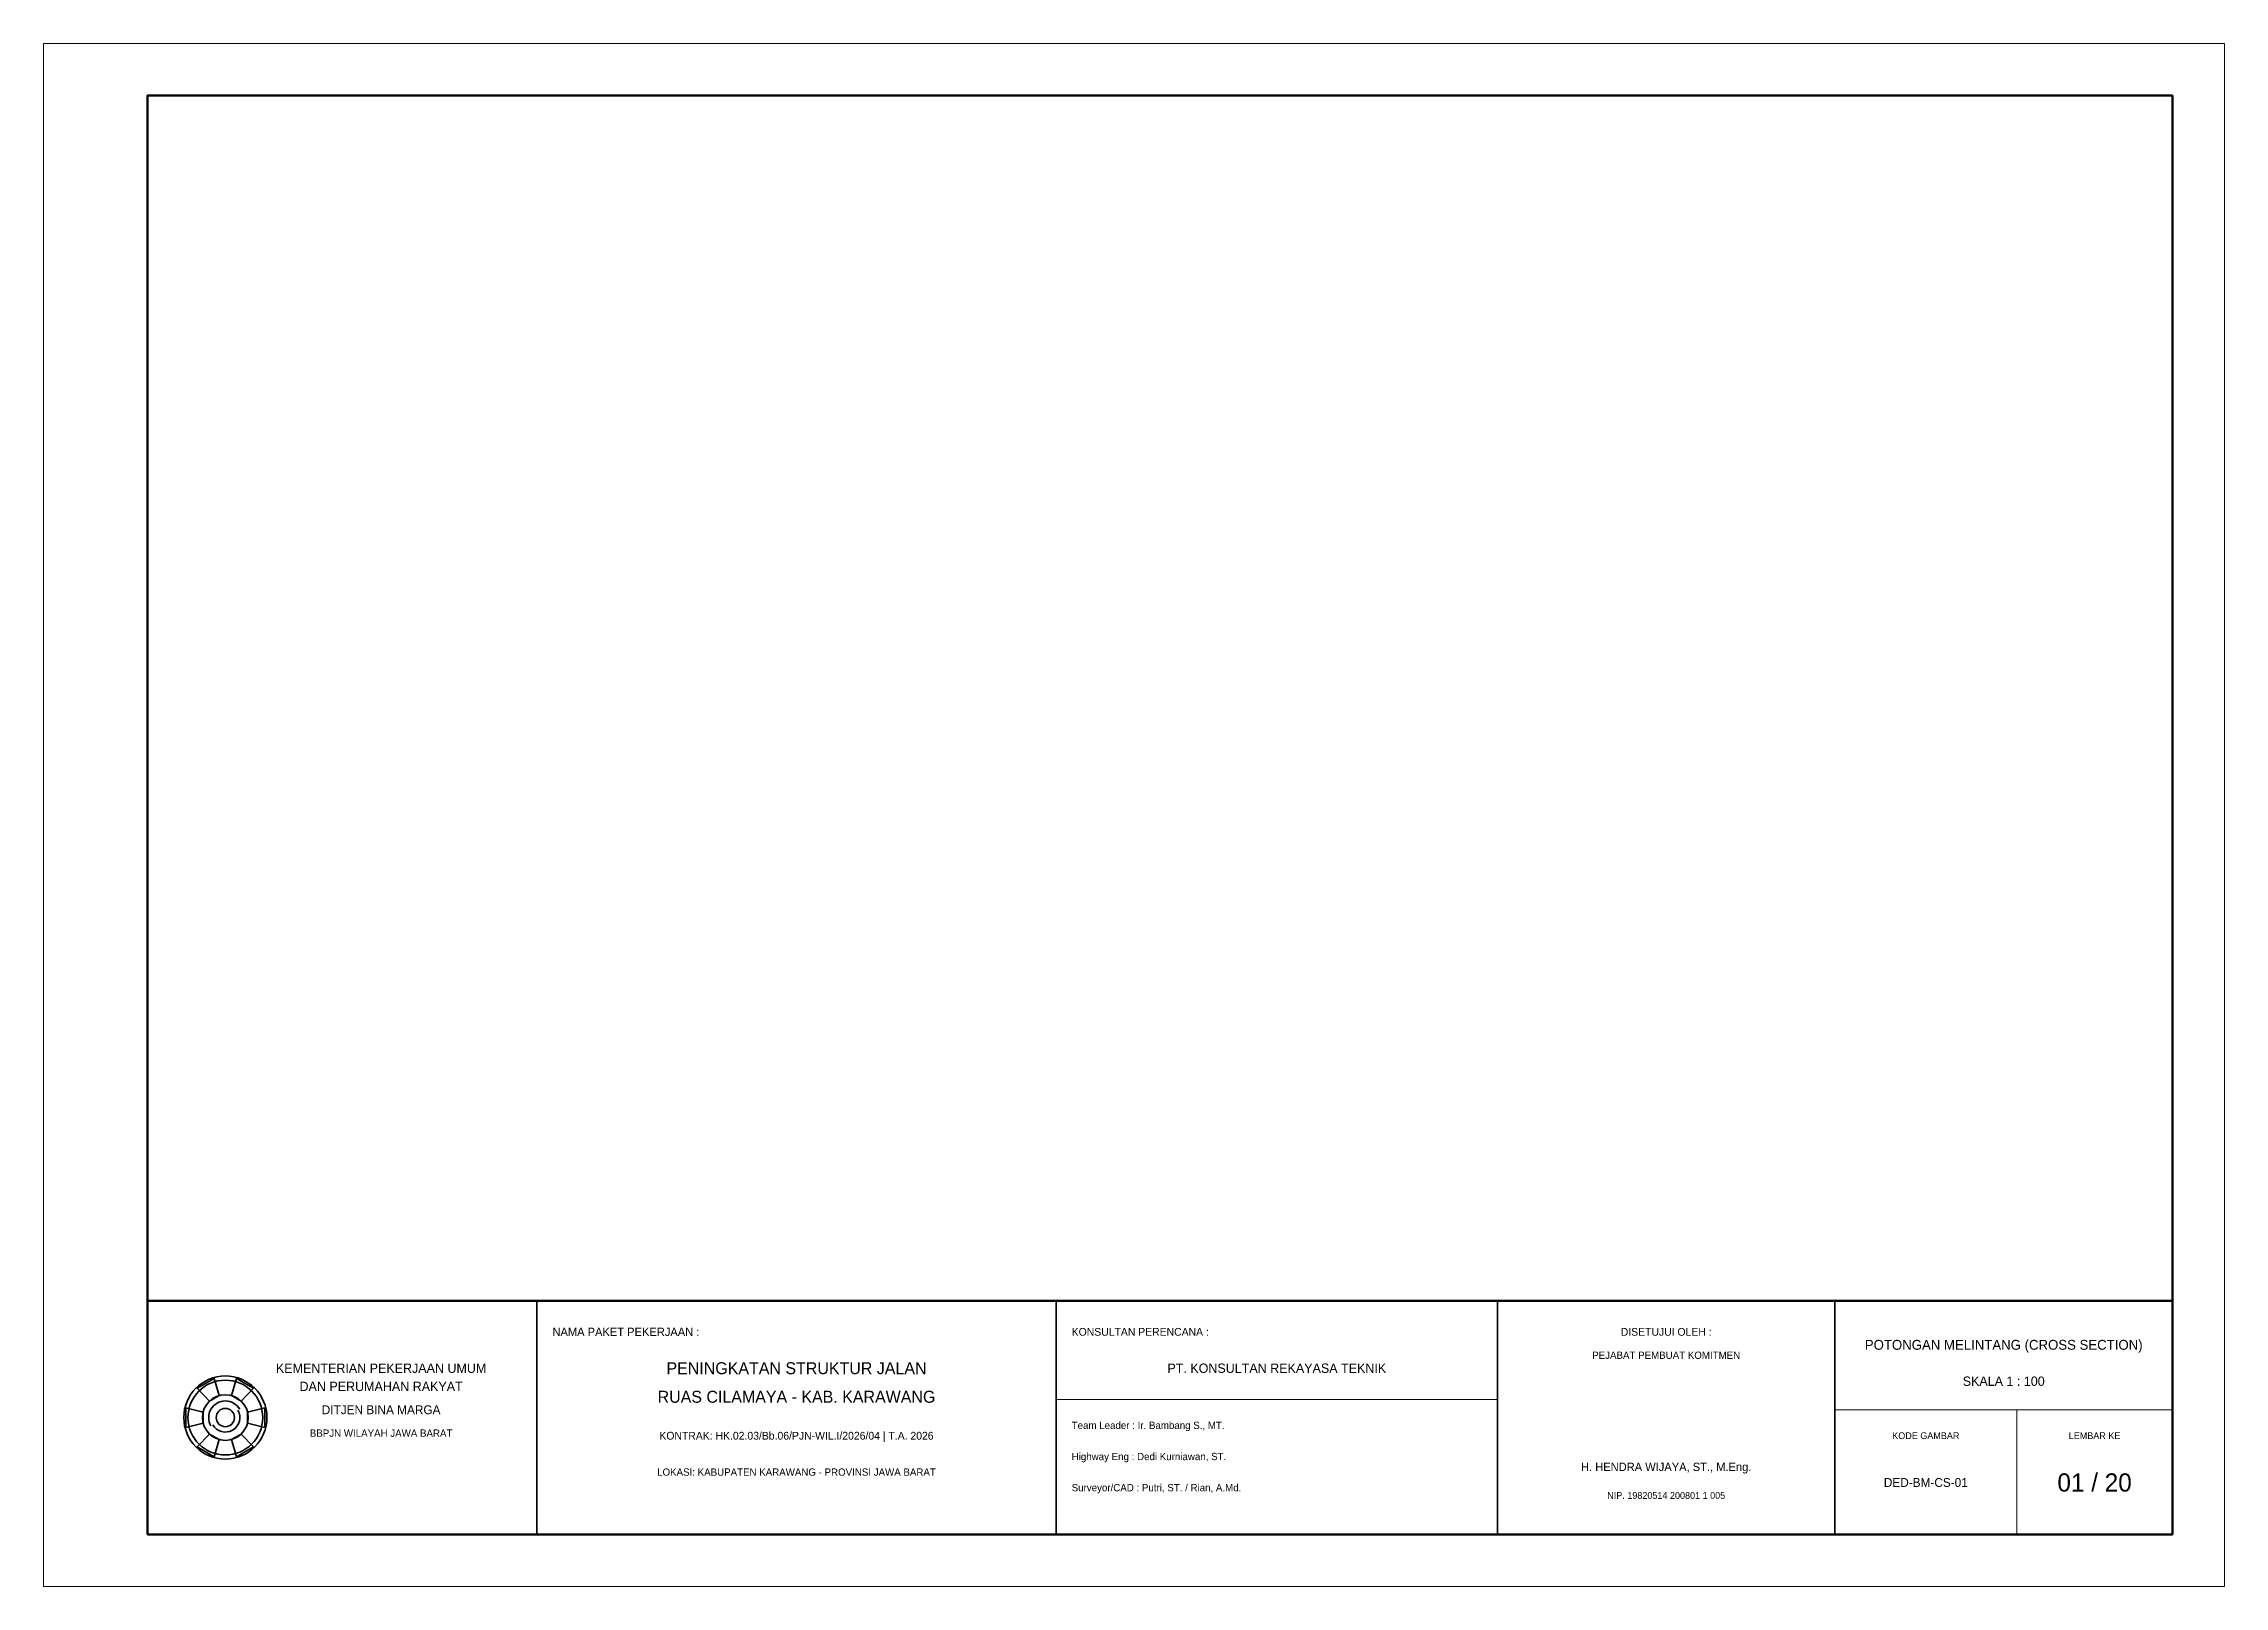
# Model space of a CAD drawing. Header units: metres. Extents: x 0 to 420, y 0 to 297.
import ezdxf
from ezdxf.enums import TextEntityAlignment as Align

# ---------------------------------------------------------------- set-up
doc = ezdxf.new("R2010")
doc.units = ezdxf.units.M
for name, color, linetype, lineweight in [('KOP_BORDER_LUAR', 8, 'CONTINUOUS', 18), ('KOP_BORDER_UTAMA', 7, 'CONTINUOUS', 70), ('KOP_GARIS_SUBTABEL', 8, 'CONTINUOUS', 18), ('KOP_GARIS_TABEL', 7, 'CONTINUOUS', 35), ('KOP_LOGO_PUPR', 2, 'CONTINUOUS', 35), ('KOP_TEKS_DATA', 4, 'CONTINUOUS', 30), ('KOP_TEKS_INSTANSI', 2, 'CONTINUOUS', 35), ('KOP_TEKS_JUDUL', 2, 'CONTINUOUS', 50), ('KOP_TEKS_LABEL', 7, 'CONTINUOUS', 25), ('KOP_TEKS_NOMOR', 7, 'CONTINUOUS', 60)]:
    doc.layers.add(name, color=color, linetype=linetype, lineweight=lineweight)

msp = doc.modelspace()

# ---------------------------------------------------------------- linework, layer by layer
at = {"layer": 'KOP_BORDER_LUAR', "color": 8}
msp.add_lwpolyline([(0, 0), (420, 0), (420, 297), (0, 297), (0, 0)], close=True, dxfattribs=at)
at = {"layer": 'KOP_BORDER_UTAMA', "color": 7}
msp.add_line((20, 55), (410, 55), dxfattribs=at)
msp.add_lwpolyline([(20, 10), (410, 10), (410, 287), (20, 287), (20, 10)], close=True, dxfattribs=at)
at = {"layer": 'KOP_GARIS_SUBTABEL', "color": 8}
msp.add_line((195, 36), (280, 36), dxfattribs=at)
at = {"layer": 'KOP_GARIS_SUBTABEL', "color": 7}
for p, q in [((345, 34), (410, 34)), ((380, 34), (380, 10))]:
    msp.add_line(p, q, dxfattribs=at)
at = {"layer": 'KOP_GARIS_TABEL', "color": 7}
for p, q in [((95, 10), (95, 55)), ((195, 10), (195, 55)), ((280, 10), (280, 55)), ((345, 10), (345, 55))]:
    msp.add_line(p, q, dxfattribs=at)
at = {"layer": 'KOP_LOGO_PUPR', "color": 2}
for points in [[(33.79, 36.73), (32.84, 40.04), (29.55, 38.14), (31.94, 35.67), (33.79, 36.73)], [(38.06, 35.67), (40.45, 38.14), (37.16, 40.04), (36.21, 36.73), (38.06, 35.67)], [(30.73, 33.56), (27.39, 34.4), (27.39, 30.6), (30.73, 31.44), (30.73, 33.56)], [(39.27, 31.44), (42.61, 30.6), (42.61, 34.4), (39.27, 33.56), (39.27, 31.44)], [(31.94, 29.33), (29.55, 26.86), (32.84, 24.96), (33.79, 28.27), (31.94, 29.33)], [(36.21, 28.27), (37.16, 24.96), (40.45, 26.86), (38.06, 29.33), (36.21, 28.27)]]:
    msp.add_lwpolyline(points, close=True, dxfattribs=at)
for radius in [8, 7.2, 1.76]:
    msp.add_circle((35, 32.5), radius, dxfattribs=at)
at = {"layer": 'KOP_LOGO_PUPR', "color": 5}
msp.add_circle((35, 32.5), 4.4, dxfattribs=at)
for radius, start, end in [(3.2, 30, 210), (2.8, 210, 390)]:
    msp.add_arc((35, 32.5), radius, start, end, dxfattribs=at)

# ---------------------------------------------------------------- texts
at = {"layer": 'KOP_TEKS_DATA', "color": 4}
for s, height, p in [('PT. KONSULTAN REKAYASA TEKNIK', 1.8, (237.5, 42)), ('SKALA 1 : 100', 1.8, (377.5, 39.5)), ('KONTRAK: HK.02.03/Bb.06/PJN-WIL.I/2026/04 | T.A. 2026', 1.5, (145, 29)), ('H. HENDRA WIJAYA, ST., M.Eng.', 1.6, (312.5, 23)), ('DED-BM-CS-01', 1.7, (362.5, 20))]:
    msp.add_text(s, height=height, dxfattribs=at).set_placement(p, align=Align.MIDDLE_CENTER)
at = {"layer": 'KOP_TEKS_INSTANSI', "color": 2}
for s, p in [('KEMENTERIAN PEKERJAAN UMUM', (65, 42)), ('DAN PERUMAHAN RAKYAT', (65, 38.5))]:
    msp.add_text(s, height=1.8, dxfattribs=at).set_placement(p, align=Align.MIDDLE_CENTER)
at = {"layer": 'KOP_TEKS_INSTANSI', "color": 7}
msp.add_text('DITJEN BINA MARGA', height=1.7, dxfattribs=at).set_placement((65, 34), align=Align.MIDDLE_CENTER)
at = {"layer": 'KOP_TEKS_JUDUL', "color": 2}
for s, height, p in [('POTONGAN MELINTANG (CROSS SECTION)', 1.9, (377.5, 46.5)), ('PENINGKATAN STRUKTUR JALAN', 2.3, (145, 42)), ('RUAS CILAMAYA - KAB. KARAWANG', 2.3, (145, 36.5))]:
    msp.add_text(s, height=height, dxfattribs=at).set_placement(p, align=Align.MIDDLE_CENTER)
at = {"layer": 'KOP_TEKS_LABEL', "color": 7}
for s, height, p in [('NAMA PAKET PEKERJAAN :', 1.6, (98, 49)), ('KONSULTAN PERENCANA :', 1.5, (198, 49)), ('Team Leader : Ir. Bambang S., MT.', 1.4, (198, 31)), ('Highway Eng : Dedi Kurniawan, ST.', 1.4, (198, 25)), ('Surveyor/CAD : Putri, ST. / Rian, A.Md.', 1.4, (198, 19))]:
    msp.add_text(s, height=height, dxfattribs=at).set_placement(p, align=Align.MIDDLE_LEFT)
for s, height, p in [('DISETUJUI OLEH :', 1.5, (312.5, 49)), ('PEJABAT PEMBUAT KOMITMEN', 1.4, (312.5, 44.5)), ('BBPJN WILAYAH JAWA BARAT', 1.4, (65, 29.5)), ('KODE GAMBAR', 1.3, (362.5, 29)), ('LEMBAR KE', 1.3, (395, 29)), ('LOKASI: KABUPATEN KARAWANG - PROVINSI JAWA BARAT', 1.4, (145, 22)), ('NIP. 19820514 200801 1 005', 1.3, (312.5, 17.5))]:
    msp.add_text(s, height=height, dxfattribs=at).set_placement(p, align=Align.MIDDLE_CENTER)
at = {"layer": 'KOP_TEKS_NOMOR', "color": 2}
msp.add_text('01 / 20', height=3.5, dxfattribs=at).set_placement((395, 20), align=Align.MIDDLE_CENTER)

doc.saveas('drawing.dxf')
